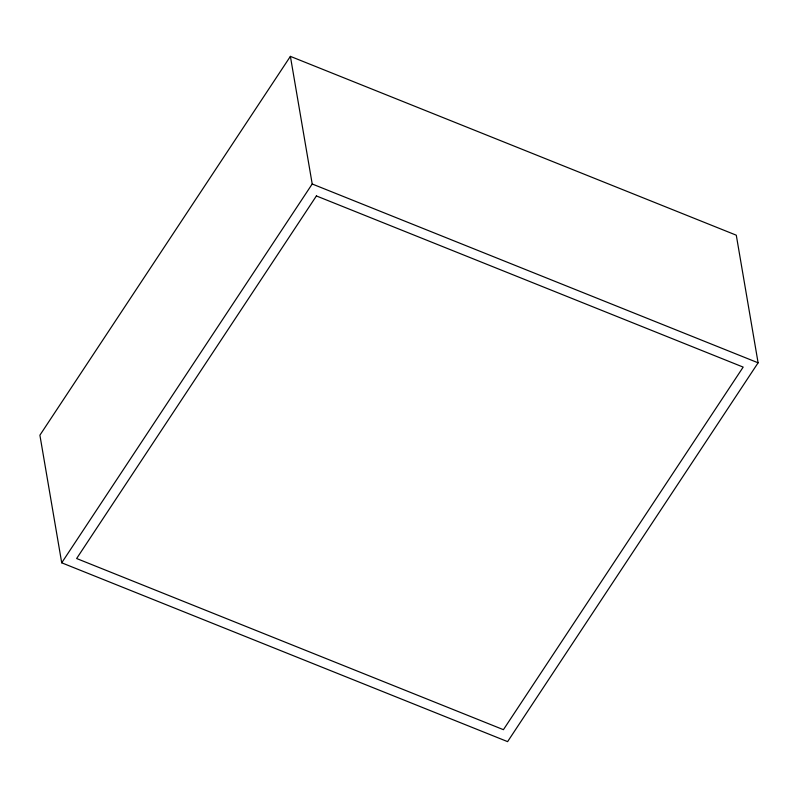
<?xml version="1.0" encoding="UTF-8"?>
<svg xmlns="http://www.w3.org/2000/svg" width="798" height="798" viewBox="0 0 798 798"><rect width="100%" height="100%" fill="white"/><g stroke="black" fill="none" stroke-linecap="round" stroke-linejoin="round"><path stroke-width="1.2" d="M290.392 56.369L39.9 435.189L61.715 562.809L507.608 741.631L758.1 362.811L736.285 235.191L290.392 56.369L312.208 183.989L61.715 562.809M312.208 183.989L758.1 362.811M316.397 195.939L76.638 558.52L503.418 729.681L743.177 367.1L316.397 195.939"/></g></svg>
